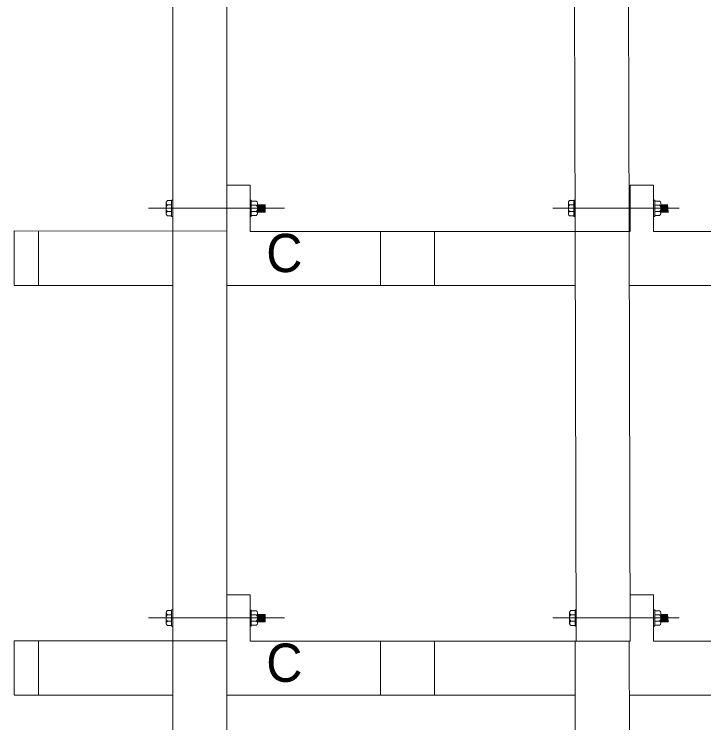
# Model space of a CAD drawing. Units: millimetres at full size, sheet at 1:30; details may follow other scales. Extents: x 300 to 12300, y 300 to 8610.
# Drawn here: x 1431 to 2322, y 6767 to 7683 of the extents above; entities that cross this region are included whole.
import ezdxf
from ezdxf.enums import TextEntityAlignment as Align

# ---------------------------------------------------------------- set-up
doc = ezdxf.new("R2010")
doc.units = ezdxf.units.MM
doc.header["$LTSCALE"] = 30
for name, color, linetype, lineweight in [('ボルト', 7, 'Continuous', 18), ('根太材A', 7, 'Continuous', 18), ('根太材C', 7, 'Continuous', 18)]:
    doc.layers.add(name, color=color, linetype=linetype, lineweight=lineweight)
doc.layers.add('文字', color=7, linetype='Continuous')
doc.styles.add('ＭＳ Ｐゴシック', font='')
doc.styles.get('ＭＳ Ｐゴシック').set_extended_font_data('MS PGothic')

msp = doc.modelspace()

# ---------------------------------------------------------------- linework, layer by layer
at = {"layer": 'ボルト'}
for p, q in [((1627.29, 7439.13), (1627.43, 7439.82)), ((1627.29, 7425.19), (1627.29, 7439.13)), ((1627.3, 7438.85), (1627.29, 7439.13)), ((1627.39, 7438.34), (1627.3, 7438.85)), ((1627.38, 7433.23), (1627.64, 7434.26)), ((1627.55, 7437.85), (1627.39, 7438.34)), ((1627.43, 7439.82), (1627.67, 7440.47)), ((1627.79, 7437.4), (1627.55, 7437.85)), ((1627.64, 7434.26), (1628.07, 7435.24)), ((1627.67, 7440.47), (1628.02, 7441.07)), ((1628.1, 7437), (1627.79, 7437.4)), ((1628.02, 7441.07), (1628.47, 7441.6)), ((1628.07, 7435.24), (1628.65, 7436.12)), ((1628.47, 7436.67), (1628.1, 7437)), ((1628.47, 7441.6), (1628.89, 7441.97)), ((1628.89, 7436.41), (1628.47, 7436.67)), ((1628.65, 7436.12), (1628.89, 7436.41)), ((1634.29, 7441.97), (1628.89, 7441.97)), ((1634.29, 7436.41), (1628.89, 7436.41)), ((1634.29, 7442.78), (1635.79, 7442.78)), ((1634.29, 7421.66), (1634.29, 7442.66)), ((1635.79, 7421.66), (1635.79, 7442.78)), ((1735.79, 7421.53), (1735.79, 7442.78)), ((1737.29, 7442.78), (1735.79, 7442.78)), ((1737.29, 7421.53), (1737.29, 7442.78)), ((1737.29, 7441.53), (1743.67, 7441.53)), ((1737.29, 7436.22), (1743.67, 7436.22)), ((1745.29, 7438.82), (1745.29, 7425.49)), ((1745.92, 7427.16), (1745.29, 7437.16)), ((1746.54, 7427.16), (1745.92, 7437.16)), ((1747.17, 7427.16), (1746.54, 7437.16)), ((1747.79, 7427.16), (1747.17, 7437.16)), ((1748.42, 7427.16), (1747.79, 7437.16)), ((1749.04, 7427.16), (1748.42, 7437.16)), ((1749.67, 7427.16), (1749.04, 7437.16)), ((1750.29, 7427.16), (1749.67, 7437.16)), ((1750.92, 7427.16), (1750.29, 7437.16)), ((1751.54, 7427.16), (1750.92, 7437.16)), ((1752.17, 7427.16), (1751.54, 7437.16)), ((1752.79, 7427.16), (1752.17, 7437.16)), ((1753.42, 7427.16), (1752.79, 7437.16)), ((1754.04, 7427.16), (1753.42, 7437.16)), ((1754.67, 7427.16), (1754.04, 7437.16)), ((1755.27, 7427.57), (1754.67, 7437.16)), ((1755.29, 7427.6), (1755.29, 7436.72)), ((2147.18, 7439.13), (2147.31, 7439.82)), ((2147.18, 7425.19), (2147.18, 7439.13)), ((2147.19, 7438.85), (2147.18, 7439.13)), ((2147.27, 7438.34), (2147.19, 7438.85)), ((2147.43, 7437.85), (2147.27, 7438.34)), ((2147.27, 7433.23), (2147.53, 7434.26)), ((2147.31, 7439.82), (2147.56, 7440.47)), ((2147.68, 7437.4), (2147.43, 7437.85)), ((2147.53, 7434.26), (2147.96, 7435.24)), ((2147.56, 7440.47), (2147.91, 7441.07)), ((2147.99, 7437), (2147.68, 7437.4)), ((2147.91, 7441.07), (2148.35, 7441.6)), ((2147.96, 7435.24), (2148.54, 7436.12)), ((2148.36, 7436.67), (2147.99, 7437)), ((2148.35, 7441.6), (2148.78, 7441.97)), ((2148.78, 7436.41), (2148.36, 7436.67)), ((2148.54, 7436.12), (2148.78, 7436.41)), ((2154.18, 7441.97), (2148.78, 7441.97)), ((2154.18, 7436.41), (2148.78, 7436.41)), ((2154.18, 7442.78), (2155.68, 7442.78)), ((2154.18, 7421.66), (2154.18, 7442.66)), ((2155.68, 7421.66), (2155.68, 7442.78)), ((2257.29, 7421.53), (2257.29, 7442.78)), ((2258.79, 7442.78), (2257.29, 7442.78)), ((2258.79, 7421.53), (2258.79, 7442.78)), ((2258.79, 7441.53), (2265.17, 7441.53)), ((2258.79, 7436.22), (2265.17, 7436.22)), ((2266.79, 7438.82), (2266.79, 7425.49)), ((2267.42, 7427.16), (2266.79, 7437.16)), ((2268.04, 7427.16), (2267.42, 7437.16)), ((2268.67, 7427.16), (2268.04, 7437.16)), ((2269.29, 7427.16), (2268.67, 7437.16)), ((2269.92, 7427.16), (2269.29, 7437.16)), ((2270.54, 7427.16), (2269.92, 7437.16)), ((2271.17, 7427.16), (2270.54, 7437.16)), ((2271.79, 7427.16), (2271.17, 7437.16)), ((2272.42, 7427.16), (2271.79, 7437.16)), ((2273.04, 7427.16), (2272.42, 7437.16)), ((2273.67, 7427.16), (2273.04, 7437.16)), ((2274.29, 7427.16), (2273.67, 7437.16)), ((2274.92, 7427.16), (2274.29, 7437.16)), ((2275.54, 7427.16), (2274.92, 7437.16)), ((2276.17, 7427.16), (2275.54, 7437.16)), ((1780.43, 7432.16), (1604.29, 7432.16)), ((1627.29, 7432.16), (1627.38, 7433.23)), ((1627.31, 7431.77), (1627.29, 7432.16)), ((1627.29, 7425.19), (1627.33, 7425.7)), ((1627.4, 7424.61), (1627.29, 7425.19)), ((1627.46, 7430.71), (1627.31, 7431.77)), ((1627.33, 7425.7), (1627.45, 7426.2)), ((1627.45, 7426.2), (1627.65, 7426.68)), ((1627.78, 7429.69), (1627.46, 7430.71)), ((1627.65, 7426.68), (1627.93, 7427.1)), ((1628.26, 7428.75), (1627.78, 7429.69)), ((1627.93, 7427.1), (1628.27, 7427.47)), ((1628.89, 7427.91), (1628.26, 7428.75)), ((1628.27, 7427.47), (1628.66, 7427.78)), ((1628.66, 7427.78), (1628.89, 7427.91)), ((1634.29, 7427.91), (1628.89, 7427.91)), ((1737.29, 7428.09), (1743.67, 7428.09)), ((1755.29, 7427.6), (1745.29, 7427.6)), ((1754.85, 7427.16), (1745.29, 7427.16)), ((1755.29, 7427.6), (1754.85, 7427.16)), ((2290.34, 7432.16), (2127.29, 7432.16)), ((2147.18, 7432.16), (2147.27, 7433.23)), ((2147.19, 7431.77), (2147.18, 7432.16)), ((2147.18, 7425.19), (2147.22, 7425.7)), ((2147.28, 7424.61), (2147.18, 7425.19)), ((2147.34, 7430.71), (2147.19, 7431.77)), ((2147.22, 7425.7), (2147.34, 7426.2)), ((2147.66, 7429.69), (2147.34, 7430.71)), ((2147.34, 7426.2), (2147.54, 7426.68)), ((2147.54, 7426.68), (2147.81, 7427.1)), ((2148.15, 7428.75), (2147.66, 7429.69)), ((2147.81, 7427.1), (2148.15, 7427.47)), ((2148.78, 7427.91), (2148.15, 7428.75)), ((2148.15, 7427.47), (2148.55, 7427.78)), ((2148.55, 7427.78), (2148.78, 7427.91)), ((2154.18, 7427.91), (2148.78, 7427.91)), ((2258.79, 7428.09), (2265.17, 7428.09)), ((2276.79, 7427.6), (2266.79, 7427.6)), ((2276.35, 7427.16), (2266.79, 7427.16)), ((2276.79, 7427.6), (2276.35, 7427.16)), ((1627.63, 7423.95), (1627.4, 7424.61)), ((1627.96, 7423.34), (1627.63, 7423.95)), ((1628.39, 7422.8), (1627.96, 7423.34)), ((1628.89, 7422.35), (1628.39, 7422.8)), ((1634.29, 7422.35), (1628.89, 7422.35)), ((1634.29, 7421.66), (1635.79, 7421.66)), ((1737.29, 7421.53), (1735.79, 7421.53)), ((1737.29, 7422.78), (1743.67, 7422.78)), ((2147.51, 7423.95), (2147.28, 7424.61)), ((2147.84, 7423.34), (2147.51, 7423.95)), ((2147.84, 7423.34), (2147.51, 7423.95)), ((2148.27, 7422.8), (2147.84, 7423.34)), ((2148.78, 7422.35), (2148.27, 7422.8)), ((2148.78, 7422.35), (2148.27, 7422.8)), ((2154.18, 7422.35), (2148.78, 7422.35)), ((2154.18, 7422.35), (2148.78, 7422.35)), ((2154.18, 7421.66), (2155.68, 7421.66)), ((2258.79, 7421.53), (2257.29, 7421.53)), ((2258.79, 7422.78), (2265.17, 7422.78)), ((1628.02, 6911.07), (1628.47, 6911.6)), ((1628.47, 6911.6), (1628.89, 6911.97)), ((1634.29, 6911.97), (1628.89, 6911.97)), ((1634.29, 6912.78), (1635.79, 6912.78)), ((1634.29, 6891.66), (1634.29, 6912.66)), ((1635.79, 6891.66), (1635.79, 6912.78)), ((1735.79, 6891.53), (1735.79, 6912.78)), ((1737.29, 6891.53), (1737.29, 6912.78)), ((1737.29, 6911.53), (1743.67, 6911.53)), ((2149.52, 6911.07), (2149.97, 6911.6)), ((2149.97, 6911.6), (2150.39, 6911.97)), ((2155.79, 6911.97), (2150.39, 6911.97)), ((2155.79, 6912.78), (2157.29, 6912.78)), ((2155.79, 6891.66), (2155.79, 6912.66)), ((2157.29, 6891.66), (2157.29, 6912.78)), ((2257.29, 6891.53), (2257.29, 6912.78)), ((2258.79, 6912.78), (2257.29, 6912.78)), ((2258.79, 6891.53), (2258.79, 6912.78)), ((2258.79, 6911.53), (2265.17, 6911.53)), ((1627.29, 6909.13), (1627.43, 6909.82)), ((1627.29, 6895.19), (1627.29, 6909.13)), ((1627.3, 6908.85), (1627.29, 6909.13)), ((1627.29, 6902.16), (1627.38, 6903.23)), ((1627.39, 6908.34), (1627.3, 6908.85)), ((1627.38, 6903.23), (1627.64, 6904.26)), ((1627.55, 6907.85), (1627.39, 6908.34)), ((1627.43, 6909.82), (1627.67, 6910.47)), ((1627.79, 6907.4), (1627.55, 6907.85)), ((1627.64, 6904.26), (1628.07, 6905.24)), ((1627.67, 6910.47), (1628.02, 6911.07)), ((1628.1, 6907), (1627.79, 6907.4)), ((1628.07, 6905.24), (1628.65, 6906.12)), ((1628.47, 6906.67), (1628.1, 6907)), ((1628.89, 6906.41), (1628.47, 6906.67)), ((1628.65, 6906.12), (1628.89, 6906.41)), ((1634.29, 6906.41), (1628.89, 6906.41)), ((1737.29, 6906.22), (1743.67, 6906.22)), ((1745.29, 6908.82), (1745.29, 6895.49)), ((1745.92, 6897.16), (1745.29, 6907.16)), ((1746.54, 6897.16), (1745.92, 6907.16)), ((1747.17, 6897.16), (1746.54, 6907.16)), ((1747.79, 6897.16), (1747.17, 6907.16)), ((1748.42, 6897.16), (1747.79, 6907.16)), ((1749.04, 6897.16), (1748.42, 6907.16)), ((1749.67, 6897.16), (1749.04, 6907.16)), ((1750.29, 6897.16), (1749.67, 6907.16)), ((1750.92, 6897.16), (1750.29, 6907.16)), ((1751.54, 6897.16), (1750.92, 6907.16)), ((1752.17, 6897.16), (1751.54, 6907.16)), ((1752.79, 6897.16), (1752.17, 6907.16)), ((1753.42, 6897.16), (1752.79, 6907.16)), ((1754.04, 6897.16), (1753.42, 6907.16)), ((1754.67, 6897.16), (1754.04, 6907.16)), ((1755.27, 6897.57), (1754.67, 6907.16)), ((1755.29, 6897.6), (1755.29, 6906.72)), ((2148.79, 6909.13), (2148.93, 6909.82)), ((2148.79, 6895.19), (2148.79, 6909.13)), ((2148.8, 6908.85), (2148.79, 6909.13)), ((2148.79, 6902.16), (2148.88, 6903.23)), ((2148.89, 6908.34), (2148.8, 6908.85)), ((2148.88, 6903.23), (2149.14, 6904.26)), ((2149.05, 6907.85), (2148.89, 6908.34)), ((2148.93, 6909.82), (2149.18, 6910.47)), ((2149.29, 6907.4), (2149.05, 6907.85)), ((2149.14, 6904.26), (2149.57, 6905.24)), ((2149.18, 6910.47), (2149.52, 6911.07)), ((2149.6, 6907), (2149.29, 6907.4)), ((2149.57, 6905.24), (2150.15, 6906.12)), ((2149.97, 6906.67), (2149.6, 6907)), ((2150.39, 6906.41), (2149.97, 6906.67)), ((2150.15, 6906.12), (2150.39, 6906.41)), ((2155.79, 6906.41), (2150.39, 6906.41)), ((2258.79, 6906.22), (2265.17, 6906.22)), ((2266.79, 6908.82), (2266.79, 6895.49)), ((2267.42, 6897.16), (2266.79, 6907.16)), ((2268.04, 6897.16), (2267.42, 6907.16)), ((2268.67, 6897.16), (2268.04, 6907.16)), ((2269.29, 6897.16), (2268.67, 6907.16)), ((2269.92, 6897.16), (2269.29, 6907.16)), ((2270.54, 6897.16), (2269.92, 6907.16)), ((2271.17, 6897.16), (2270.54, 6907.16)), ((2271.79, 6897.16), (2271.17, 6907.16)), ((2272.42, 6897.16), (2271.79, 6907.16)), ((2273.04, 6897.16), (2272.42, 6907.16)), ((2273.67, 6897.16), (2273.04, 6907.16)), ((2274.29, 6897.16), (2273.67, 6907.16)), ((2274.92, 6897.16), (2274.29, 6907.16)), ((2275.54, 6897.16), (2274.92, 6907.16)), ((2276.17, 6897.16), (2275.54, 6907.16)), ((1780.43, 6902.16), (1604.29, 6902.16)), ((1627.31, 6901.77), (1627.29, 6902.16)), ((1627.29, 6895.19), (1627.33, 6895.7)), ((1627.4, 6894.61), (1627.29, 6895.19)), ((1627.46, 6900.71), (1627.31, 6901.77)), ((1627.33, 6895.7), (1627.45, 6896.2)), ((1627.63, 6893.95), (1627.4, 6894.61)), ((1627.45, 6896.2), (1627.65, 6896.68)), ((1627.78, 6899.69), (1627.46, 6900.71)), ((1627.96, 6893.34), (1627.63, 6893.95)), ((1627.65, 6896.68), (1627.93, 6897.1)), ((1628.26, 6898.75), (1627.78, 6899.69)), ((1627.93, 6897.1), (1628.27, 6897.47)), ((1628.39, 6892.8), (1627.96, 6893.34)), ((1628.89, 6897.91), (1628.26, 6898.75)), ((1628.27, 6897.47), (1628.66, 6897.78)), ((1628.66, 6897.78), (1628.89, 6897.91)), ((1634.29, 6897.91), (1628.89, 6897.91)), ((1737.29, 6898.09), (1743.67, 6898.09)), ((1755.29, 6897.6), (1745.29, 6897.6)), ((1754.85, 6897.16), (1745.29, 6897.16)), ((1755.29, 6897.6), (1754.85, 6897.16)), ((2290.34, 6902.16), (2127.29, 6902.16)), ((2148.81, 6901.77), (2148.79, 6902.16)), ((2148.79, 6895.19), (2148.83, 6895.7)), ((2148.9, 6894.61), (2148.79, 6895.19)), ((2148.96, 6900.71), (2148.81, 6901.77)), ((2148.83, 6895.7), (2148.95, 6896.2)), ((2149.13, 6893.95), (2148.9, 6894.61)), ((2148.95, 6896.2), (2149.15, 6896.68)), ((2149.28, 6899.69), (2148.96, 6900.71)), ((2149.46, 6893.34), (2149.13, 6893.95)), ((2149.46, 6893.34), (2149.13, 6893.95)), ((2149.15, 6896.68), (2149.43, 6897.1)), ((2149.76, 6898.75), (2149.28, 6899.69)), ((2149.43, 6897.1), (2149.77, 6897.47)), ((2149.89, 6892.8), (2149.46, 6893.34)), ((2150.39, 6897.91), (2149.76, 6898.75)), ((2149.77, 6897.47), (2150.16, 6897.78)), ((2150.16, 6897.78), (2150.39, 6897.91)), ((2155.79, 6897.91), (2150.39, 6897.91)), ((2258.79, 6898.09), (2265.17, 6898.09)), ((2276.79, 6897.6), (2266.79, 6897.6)), ((2276.35, 6897.16), (2266.79, 6897.16)), ((2276.79, 6897.6), (2276.35, 6897.16)), ((1628.89, 6892.35), (1628.39, 6892.8)), ((1634.29, 6892.35), (1628.89, 6892.35)), ((1634.29, 6891.66), (1635.79, 6891.66)), ((1737.29, 6891.53), (1735.79, 6891.53)), ((1737.29, 6892.78), (1743.67, 6892.78)), ((2150.39, 6892.35), (2149.89, 6892.8)), ((2150.39, 6892.35), (2149.89, 6892.8)), ((2155.79, 6892.35), (2150.39, 6892.35)), ((2155.79, 6892.35), (2150.39, 6892.35)), ((2155.79, 6891.66), (2157.29, 6891.66)), ((2258.79, 6891.53), (2257.29, 6891.53)), ((2258.79, 6892.78), (2265.17, 6892.78))]:
    msp.add_line(p, q, dxfattribs=at)
for centre, radius, start, end in [((1741.46, 7438.36), 3.87, 6.77031, 55.0657), ((1739.4, 7432.16), 5.89, 0, 43.6028), ((2262.96, 7438.36), 3.87, 6.77031, 55.0657), ((2260.9, 7432.16), 5.89, 0, 43.6028), ((1739.4, 7432.16), 5.89, 316.3972, 0), ((1742.46, 7425.53), 2.84, 359.30562, 64.70445), ((1741.46, 7425.95), 3.87, 304.9343, 353.23904), ((2260.9, 7432.16), 5.89, 316.3972, 0), ((2263.96, 7425.53), 2.84, 359.30562, 64.70445), ((2262.96, 7425.95), 3.87, 304.9343, 353.23904), ((1741.46, 6908.36), 3.87, 6.77031, 55.0657), ((2262.96, 6908.36), 3.87, 6.77031, 55.0657), ((1739.4, 6902.16), 5.89, 0, 43.6028), ((2260.9, 6902.16), 5.89, 0, 43.6028), ((1739.4, 6902.16), 5.89, 316.3972, 0), ((1742.46, 6895.53), 2.84, 359.30562, 64.70445), ((1741.46, 6895.95), 3.87, 304.9343, 353.23904), ((2260.9, 6902.16), 5.89, 316.3972, 0), ((2263.96, 6895.53), 2.84, 359.30562, 64.70445), ((2262.96, 6895.95), 3.87, 304.9343, 353.23904)]:
    msp.add_arc(centre, radius, start, end, dxfattribs=at)
at = {"layer": '根太材A'}
for p, q in [((1635.79, 7402.16), (1635.79, 7932.16)), ((1705.79, 7402.16), (1705.79, 7932.16)), ((2155.79, 7402.16), (2154.29, 7932.16)), ((2225.79, 7402.16), (2224.29, 7932.16))]:
    msp.add_line(p, q, dxfattribs=at)
at = {"layer": '根太材C'}
for p, q in [((1705.79, 7402.16), (1705.79, 7462.16)), ((1705.79, 7462.16), (1735.79, 7462.16)), ((1735.79, 7462.16), (1735.79, 7402.16)), ((2227.29, 7402.16), (2227.29, 7462.16)), ((2227.29, 7462.16), (2257.29, 7462.16)), ((2257.29, 7462.16), (2257.29, 7402.16)), ((1705.79, 7402.66), (1430.79, 7402.74)), ((1430.79, 7402.74), (1430.79, 7332.74)), ((1462.29, 7402.74), (1462.29, 7332.74)), ((1635.79, 6872.16), (1635.79, 7402.16)), ((1705.79, 6872.16), (1705.79, 7402.16)), ((2227.29, 7402.16), (1735.79, 7402.16)), ((1904.23, 7332.16), (1904.23, 7402.16)), ((1974.23, 7332.16), (1974.23, 7402.16)), ((2157.29, 6872.16), (2155.79, 7402.16)), ((2227.29, 6872.16), (2225.79, 7402.16)), ((2707.29, 7402.16), (2257.29, 7402.16)), ((1635.79, 7332.16), (1430.79, 7332.16)), ((2155.79, 7332.16), (1705.79, 7332.16)), ((2635.79, 7332.16), (2225.79, 7332.16)), ((1705.79, 6872.16), (1705.79, 6932.16)), ((1705.79, 6932.16), (1735.79, 6932.16)), ((1735.79, 6932.16), (1735.79, 6872.16)), ((2227.29, 6872.16), (2227.29, 6932.16)), ((2227.29, 6932.16), (2257.29, 6932.16)), ((2257.29, 6932.16), (2257.29, 6872.16)), ((1705.79, 6872.66), (1430.79, 6872.74)), ((1430.79, 6872.74), (1430.79, 6802.74)), ((1462.29, 6872.74), (1462.29, 6802.74)), ((1635.79, 6342.16), (1635.79, 6872.16)), ((1705.79, 6342.16), (1705.79, 6872.16)), ((2227.29, 6872.16), (1735.79, 6872.16)), ((1904.23, 6802.16), (1904.23, 6872.16)), ((1974.23, 6802.16), (1974.23, 6872.16)), ((2157.29, 6342.16), (2155.79, 6872.16)), ((2227.29, 6342.16), (2225.79, 6872.16)), ((2707.29, 6872.16), (2257.29, 6872.16)), ((1635.79, 6802.16), (1430.79, 6802.16)), ((2155.79, 6802.16), (1705.79, 6802.16)), ((2635.79, 6802.16), (2225.79, 6802.16))]:
    msp.add_line(p, q, dxfattribs=at)

# ---------------------------------------------------------------- texts
at = {"layer": '文字', "style": 'ＭＳ Ｐゴシック'}
for p in [(1756.65, 7334.74), (1756.65, 6804.74)]:
    msp.add_text('C', height=49.49, dxfattribs=at).set_placement(p, align=Align.BOTTOM_LEFT)

doc.saveas('drawing.dxf')
